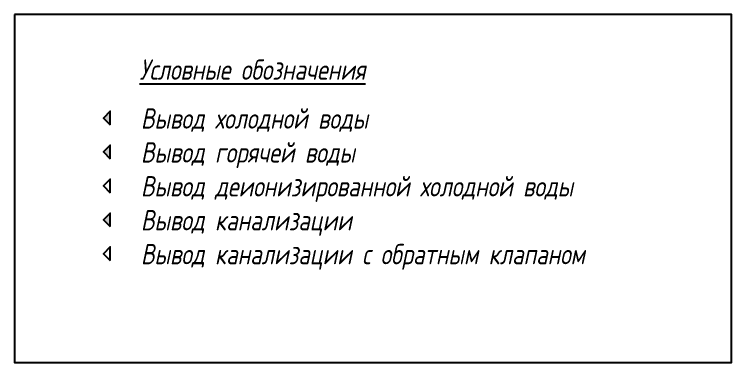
# Model space of a CAD drawing. Header units: millimetres. Extents: x 11901 to 57530, y -49178 to 1427.
# Drawn here: x 28251 to 30369, y -43903 to -42876 of the extents above; entities that cross this region are included whole.
import ezdxf

# ---------------------------------------------------------------- set-up
doc = ezdxf.new("R2010")
doc.units = ezdxf.units.MM
doc.layers.add('03 ВК', color=5, linetype='Continuous')
doc.layers.add('100 noprint', color=2, linetype='Continuous', plot=False)
doc.styles.add('ГОСТ-ISOCPEUR', font='isocpeui.ttf', dxfattribs={"width": 0.8})

# ---------------------------------------------------------------- blocks, each defined once
blk = doc.blocks.new('вывод ВК')
blk.add_hatch(color=0).paths.add_polyline_path([(-1, -1), (1, -1), (0, 0)])
at = {"color": 0}
blk.add_lwpolyline([(-1, -1), (1, -1), (0, 0), (-1, -1)], dxfattribs=at)

msp = doc.modelspace()

# ---------------------------------------------------------------- linework, layer by layer
at = {"layer": '03 ВК', "color": 5}
msp.add_lwpolyline([(28534, -43402.2), (28534, -43362.2), (28514, -43382.2), (28534, -43402.2)], dxfattribs=at)
at = {"layer": '03 ВК', "color": 7, "flags": 128}
msp.add_lwpolyline([(28534, -43602.2), (28534, -43562.2), (28514, -43582.2), (28534, -43602.2)], dxfattribs=at)
at = {"layer": '100 noprint'}
msp.add_lwpolyline([(28250.6, -42876.3), (28250.6, -43903.4), (30369, -43903.4), (30369, -42876.3)], close=True, dxfattribs=at)

# ---------------------------------------------------------------- block references
at = {"layer": '03 ВК', "color": 5, "xscale": 20, "yscale": 20, "zscale": 20, "rotation": 90}
msp.add_blockref('вывод ВК', (28514, -43182.2), dxfattribs=at)
at = {"layer": '03 ВК', "color": 1, "xscale": 20, "yscale": 20, "zscale": 20, "rotation": 90}
msp.add_blockref('вывод ВК', (28514, -43282.2), dxfattribs=at)
at = {"layer": '03 ВК', "color": 7, "xscale": 20, "yscale": 20, "zscale": 20, "rotation": 90}
msp.add_blockref('вывод ВК', (28514, -43482.2), dxfattribs=at)

# ---------------------------------------------------------------- texts
at = {"layer": '03 ВК', "color": 7, "linetype": 'Continuous', "ltscale": 100, "style": 'ГОСТ-ISOCPEUR', "width": 0.8}
for s, p in [('%%UУсловные обозначения', (28620.4, -43069.3)), ('Вывод холодной воды', (28624.2, -43213.4)), ('Вывод горячей воды', (28624.2, -43313.4)), ('Вывод деионизированной холодной воды', (28624.2, -43413.4)), ('Вывод канализации', (28624.2, -43513.4)), ('Вывод канализации с обратным клапаном', (28624.2, -43613.4))]:
    msp.add_text(s, height=60, dxfattribs=at).set_placement(p)

doc.saveas('drawing.dxf')
